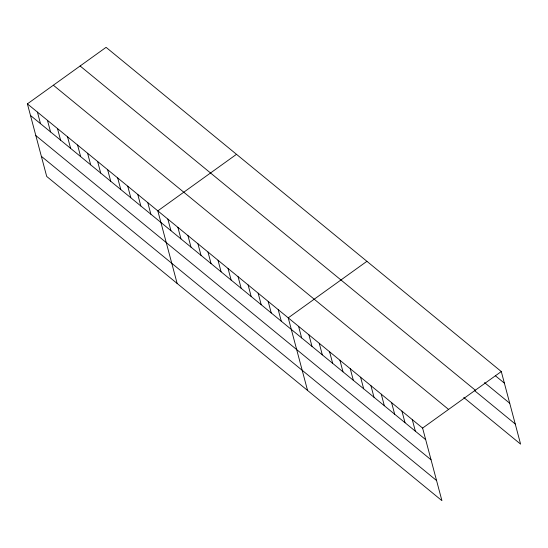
<?xml version="1.0" encoding="UTF-8"?>
<svg xmlns="http://www.w3.org/2000/svg" width="548" height="548" viewBox="0 0 548 548"><rect width="100%" height="100%" fill="white"/><g stroke="black" fill="none" stroke-linecap="round" stroke-linejoin="round"><path stroke-width="0.82" d="M27.4 103.873L422.604 428.084L441.921 500.667L46.71 176.449L27.4 103.873L106.079 47.334L501.29 371.551L520.6 444.127L463.752 397.492M236.496 154.324L157.817 210.864L177.134 283.439M366.92 261.314L288.234 317.854L307.551 390.429M422.604 428.084L501.29 371.551M495.324 375.716L504.372 383.134M484.535 382.593L509.729 403.26M80.118 65.993L475.322 390.203M474.547 390.614L515.243 424.001M53.362 85.214L448.572 409.425M30.483 115.457L425.693 439.667M35.839 135.589L431.043 459.799M41.353 156.324L436.564 480.534M412.274 419.604L415.357 431.194M401.937 411.123L405.02 422.714M391.601 402.643L394.683 414.233M381.264 394.163L384.347 405.753M370.928 385.689L374.01 397.273M360.591 377.209L363.673 388.792M350.254 368.729L353.337 380.312M339.918 360.248L343 371.832M329.581 351.768L332.663 363.358M319.244 343.288L322.327 354.878M308.908 334.807L311.99 346.398M298.571 326.327L301.653 337.917M278.206 309.62L281.288 321.21M268.171 301.393L271.253 312.976M258.142 293.159L261.225 304.75M248.107 284.933L251.19 296.516M238.079 276.699L241.161 288.289M228.043 268.472L231.126 280.055M218.008 260.238L221.097 271.829M207.98 252.012L211.062 263.595M197.944 243.778L201.027 255.368M187.916 235.551L190.999 247.141M177.881 227.324L180.963 238.907M167.852 219.09L170.935 230.681M147.789 202.63L150.871 214.22M137.754 194.403L140.836 205.986M127.725 186.169L130.808 197.76M117.69 177.942L120.772 189.526M107.655 169.709L110.737 181.299M97.626 161.482L100.709 173.065M87.591 153.248L90.673 164.838M77.563 145.021L80.645 156.605M67.527 136.788L70.61 148.378M57.499 128.561L60.581 140.151M47.464 120.334L50.546 131.917M37.435 112.1L40.518 123.69"/></g></svg>
